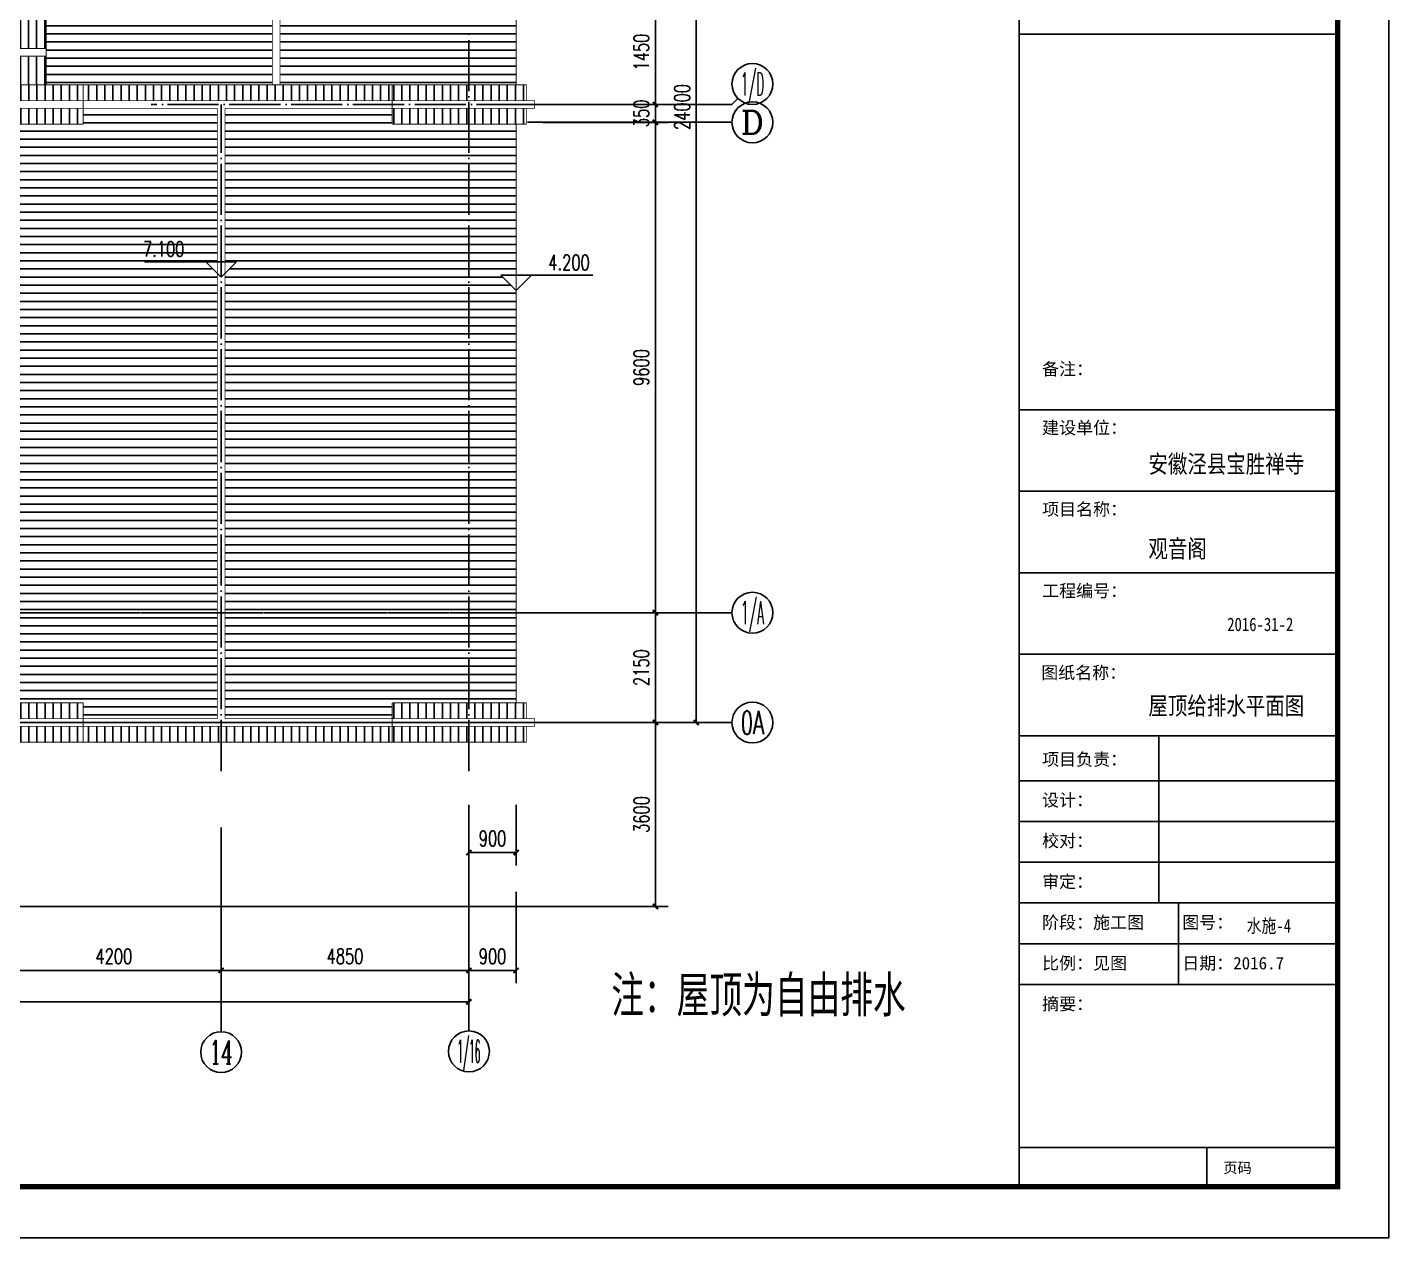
# Model space of a CAD drawing. Extents: x 8254 to 366479, y -216343 to -120021.
# Drawn here: x 292868 to 319521, y -178891 to -155194 of the extents above; entities that cross this region are included whole.
import ezdxf
from ezdxf.enums import TextEntityAlignment as Align

# ---------------------------------------------------------------- set-up
doc = ezdxf.new("R2010")
doc.units = 0
doc.header["$LTSCALE"] = 500
doc.header["$MEASUREMENT"] = 0
doc.linetypes.add('DOTE', pattern=[2.42, 2, -0.2, 0.02, -0.2])
doc.layers.get('0').update_dxf_attribs({"linetype": 'CONTINUOUS'})
doc.layers.get('Defpoints').update_dxf_attribs({"linetype": 'CONTINUOUS'})
for name, color, linetype in [('AXIS', 3, 'CONTINUOUS'), ('AXIS_TEXT', 7, 'CONTINUOUS'), ('DIM_ELEV', 3, 'CONTINUOUS'), ('DOTE', 1, 'DOTE'), ('PUB_DIM', 3, 'CONTINUOUS'), ('PUB_TITLE', 4, 'CONTINUOUS'), ('说明图层', 144, 'CONTINUOUS')]:
    doc.layers.add(name, color=color, linetype=linetype)
doc.styles.add('-楷体_GB2312', font='SIMKAI.TTF', dxfattribs={"width": 0.8})
doc.styles.add('_HZTXT', font='txt.shx', dxfattribs={"width": 0.8, "bigfont": 'hztxt.shx'})
doc.styles.add('_TCH_AXIS', font='COMPLEX', dxfattribs={"bigfont": 'GBCBIG'})
doc.styles.add('_TCH_DIM', font='SIMPLEX', dxfattribs={"bigfont": 'GBCBIG'})
doc.styles.add('_TCH_DIM_T3', font='SIMPLEX', dxfattribs={"width": 0.705882, "bigfont": 'GBCBIG'})
doc.styles.add('COMPLEX', font='COMPLEX')
doc.styles.add('宋体', font='SimSun.ttf', dxfattribs={"width": 0.8})
doc.dimstyles.new('_TCH_ARCH&&100', dxfattribs={"dimtxt": 297.5, "dimasz": 100, "dimexe": 250, "dimexo": 300, "dimgap": 126.25, "dimtad": 1, "dimlfac": 0.001, "dimzin": 0, "dimdsep": 46, "dimtxsty": '_TCH_DIM_T3', "dimblk": 'ARCHTICK', "dimcen": 0.09, "dimclrt": 7, "dimazin": 2, "dimtfac": 1, "dimtix": 1, "dimtmove": 2, "dimatfit": 3, "dimfxl": 0, "dimtolj": 1, "dimtzin": 0, "dimarcsym": 0})
pattern_1 = [(90, (74300, -78328.64), (-158.75, 1e-14), [])]
pattern_2 = [(180, (74300, -78328.64), (-1e-14, -158.75), [])]

# ---------------------------------------------------------------- blocks, each defined once
blk = doc.blocks.new('GRTHRTH')
h = blk.add_hatch()
h.set_pattern_fill('ANSI31', color=251, scale=100, angle=135, style=0)
h.set_pattern_definition(pattern_2)
h.paths.add_polyline_path([(302439.227, -145090.327), (301514.227, -145090.327), (301514.227, -145655.504), (302439.227, -145655.504)])
h.paths.add_polyline_path([(301514.227, -145090.327), (300014.227, -145090.327), (300014.227, -144780.327), (297814.227, -144780.327), (297814.227, -145655.504), (301514.227, -145655.504)])
h.paths.add_polyline_path([(297664.227, -144780.327), (295464.227, -144780.327), (295464.227, -145090.327), (293964.227, -145090.327), (293964.227, -145655.504), (297664.227, -145655.504)])
h.paths.add_polyline_path([(293964.227, -145090.327), (293239.227, -145090.327), (293239.227, -145655.504), (293964.227, -145655.504)])
h.paths.add_polyline_path([(297664.227, -145655.504), (293239.227, -145655.504), (293239.227, -147455.504), (297664.227, -147455.504)])
h.paths.add_polyline_path([(302439.227, -145655.504), (297814.227, -145655.504), (297814.227, -147455.504), (302439.227, -147455.504)])
h.paths.add_polyline_path([(302439.227, -147455.504), (297814.227, -147455.504), (297814.227, -149051.188), (298041.335, -149051.188), (297814.227, -149278.295), (297814.227, -150155.504), (302439.227, -150155.504), (302439.227, -149351.188), (302139.227, -149051.188), (302439.227, -149051.188)])
h.paths.add_polyline_path([(297664.227, -147455.504), (293239.227, -147455.504), (293239.227, -149051.188), (293539.227, -149051.188), (293239.227, -149351.188), (293239.227, -150155.504), (297664.227, -150155.504), (297664.227, -149274.08), (297441.335, -149051.188), (297664.227, -149051.188)])
h.paths.add_polyline_path([(297664.227, -150155.504), (293239.227, -150155.504), (293239.227, -152855.504), (297664.227, -152855.504)])
h.paths.add_polyline_path([(302439.227, -150155.504), (297814.227, -150155.504), (297814.227, -152855.504), (302439.227, -152855.504)])
h.paths.add_polyline_path([(302439.227, -152855.504), (297814.227, -152855.504), (297814.227, -155255.504), (302439.227, -155255.504)])
h.paths.add_polyline_path([(297664.227, -152855.504), (293239.227, -152855.504), (293239.227, -155255.504), (297664.227, -155255.504)])
h.paths.add_polyline_path([(297664.227, -155255.504), (293239.227, -155255.504), (293239.227, -156320.681), (296664.227, -156320.681), (297664.227, -156320.681)])
h.paths.add_polyline_path([(301514.227, -155255.504), (297814.227, -155255.504), (297814.227, -156320.681), (301514.227, -156320.681)])
h.paths.add_polyline_path([(302439.227, -155255.504), (301514.227, -155255.504), (301514.227, -156320.681), (302439.227, -156320.681)])
h.paths.add_polyline_path([(296166.96, -149025.563), (297155.71, -149025.563), (297155.71, -148579.313), (296166.96, -148579.313)], flags=24)
h = blk.add_hatch()
h.set_pattern_fill('ANSI31', color=251, scale=100, angle=45, style=0)
h.set_pattern_definition([(90, (0, -78328.64), (-158.75, 1e-14), [])])
h.paths.add_polyline_path([(293239.227, -154155.504), (288864.404, -154155.504), (288864.404, -154355.504), (289229.227, -154355.504), (289229.227, -155612.364), (293239.227, -155612.364)])
h.paths.add_polyline_path([(293239.227, -155762.364), (291457.129, -155762.364, -0.360879264), (291783.369, -156155.504, -0.106824372), (291747.672, -156320.681), (293239.227, -156320.681)])
h.paths.add_polyline_path([(291379.227, -156630.681), (291539.227, -156630.681), (291539.227, -156523.89, -0.536939414), (290983.369, -156155.504), (289254.589, -156155.504, 0.063534672), (289476.221, -157039.361), (289656.083, -157219.223), (291739.227, -157219.223), (291739.227, -157090.681), (291539.227, -157090.681), (291539.227, -156780.681), (291379.227, -156780.681)])
h.paths.add_polyline_path([(291309.609, -155762.364), (289229.375, -155762.364, 0.027378024), (289254.589, -156155.504), (290983.369, -156155.504, -0.360879264)])
h.paths.add_polyline_path([(289922.946, -155080.504), (289922.946, -154230.504), (290372.946, -154230.504), (290372.946, -155080.504)], flags=24)
h.paths.add_polyline_path([(289922.946, -156050.504), (289922.946, -155360.504), (290372.946, -155360.504), (290372.946, -156050.504)], flags=9)
h.paths.add_polyline_path([(289297.312, -155680.504), (289297.312, -154830.504), (289747.312, -154830.504), (289747.312, -155680.504)], flags=9)
h.paths.add_polyline_path([(290998.657, -155311.645), (290998.657, -154182.512), (290408.106, -154182.512), (290408.106, -155311.645)], flags=24)
h.paths.add_polyline_path([(289922.946, -156875.504), (289922.946, -156185.504), (290372.946, -156185.504), (290372.946, -156875.504)], flags=24)
h.paths.add_polyline_path([(291063.956, -156838.196), (291063.956, -155711.582), (290473.405, -155711.582), (290473.405, -156838.196)], flags=9)
h = blk.add_hatch()
h.set_pattern_fill('ANSI31', color=251, scale=100, angle=45, style=0)
h.set_pattern_definition(pattern_1)
h.paths.add_polyline_path([(293964.227, -156320.681), (291539.227, -156320.681), (291539.227, -156630.681), (293964.227, -156630.681)])
h.paths.add_polyline_path([(293964.227, -156780.681), (292464.227, -156780.681), (292464.227, -157090.681), (293964.227, -157090.681)])
h.paths.add_polyline_path([(292464.227, -156780.681), (291539.227, -156780.681), (291539.227, -157090.681), (292464.227, -157090.681)])
h.paths.add_polyline_path([(301514.227, -156780.681), (300014.227, -156780.681), (300014.227, -157090.681), (301514.227, -157090.681)])
h.paths.add_polyline_path([(302639.227, -156780.681), (301514.227, -156780.681), (301514.227, -157090.681), (302639.227, -157090.681)])
h.paths.add_polyline_path([(302639.227, -156320.681), (301514.227, -156320.681), (301514.227, -156630.681), (302639.227, -156630.681)])
h.paths.add_polyline_path([(301514.227, -156320.681), (300014.227, -156320.681), (300014.227, -156630.681), (301514.227, -156630.681)])
h = blk.add_hatch()
h.set_pattern_fill('ANSI31', color=251, scale=100, angle=45, style=0)
h.set_pattern_definition([(90, (484728.45, -78328.64), (158.75, 1e-14), [])])
h.paths.add_polyline_path([(293964.227, -156320.681), (296664.227, -156320.681), (300014.227, -156320.681), (300014.227, -156630.681), (296664.227, -156630.681), (293964.227, -156630.681)])
h.paths.add_polyline_path([(293964.227, -168880.327), (296664.227, -168880.327), (296664.227, -169190.327), (293964.227, -169190.327)])
h.paths.add_polyline_path([(296664.227, -168880.327), (300014.227, -168880.327), (300014.227, -169190.327), (296664.227, -169190.327)])
h = blk.add_hatch()
h.set_pattern_fill('ANSI31', color=251, scale=100, angle=135, style=0)
h.set_pattern_definition(pattern_2)
h.paths.add_polyline_path([(302439.227, -160348.137), (302139.227, -160048.137), (302439.227, -160048.137), (302439.227, -157090.681), (301514.227, -157090.681), (301514.227, -166655.504), (302439.227, -166655.504)])
h.paths.add_polyline_path([(302439.227, -166655.504), (301514.227, -166655.504), (301514.227, -168420.327), (302439.227, -168420.327)])
h.paths.add_polyline_path([(301514.227, -166655.504), (296739.227, -166655.504), (296739.227, -168730.327), (300014.227, -168730.327), (300014.227, -168420.327), (301514.227, -168420.327)])
h.paths.add_polyline_path([(301514.227, -157090.681), (300014.227, -157090.681), (300014.227, -156780.681), (296739.227, -156780.681), (296739.227, -159785.116), (296964.227, -159785.116), (296739.227, -160010.116), (296739.227, -166655.504), (301514.227, -166655.504)])
h.paths.add_polyline_path([(296589.227, -166655.504), (292464.227, -166655.504), (292464.227, -168420.327), (293964.227, -168420.327), (293964.227, -168730.327), (296589.227, -168730.327)])
h.paths.add_polyline_path([(296589.227, -160010.116), (296364.227, -159785.116), (296589.227, -159785.116), (296589.227, -156780.681), (293964.227, -156780.681), (293964.227, -157090.681), (292464.227, -157090.681), (292464.227, -166655.504), (296589.227, -166655.504)])
h.paths.add_polyline_path([(292464.227, -166655.504), (291739.227, -166655.504), (291739.227, -168420.327), (292464.227, -168420.327)])
h.paths.add_polyline_path([(292464.227, -157090.681), (291739.227, -157090.681), (291739.227, -160048.137), (292039.227, -160048.137), (291739.227, -160348.137), (291739.227, -166655.504), (292464.227, -166655.504)])
h.paths.add_polyline_path([(295089.852, -159759.491), (296078.602, -159759.491), (296078.602, -159313.241), (295089.852, -159313.241)], flags=24)
h = blk.add_hatch()
h.set_pattern_fill('ANSI31', color=251, scale=100, angle=45, style=0)
h.set_pattern_definition(pattern_1)
h.paths.add_polyline_path([(292464.227, -168420.327), (291539.227, -168420.327), (291539.227, -168730.327), (292464.227, -168730.327)])
h.paths.add_polyline_path([(293964.227, -168420.327), (292464.227, -168420.327), (292464.227, -168730.327), (293964.227, -168730.327)])
h.paths.add_polyline_path([(293964.227, -168880.327), (292464.227, -168880.327), (292464.227, -169190.327), (293964.227, -169190.327)])
h.paths.add_polyline_path([(292464.227, -168880.327), (291539.227, -168880.327), (291539.227, -169190.327), (292464.227, -169190.327)])
h.paths.add_polyline_path([(301514.227, -168420.327), (300014.227, -168420.327), (300014.227, -168730.327), (301514.227, -168730.327)])
h.paths.add_polyline_path([(302639.227, -168420.327), (301514.227, -168420.327), (301514.227, -168730.327), (302639.227, -168730.327)])
h.paths.add_polyline_path([(302639.227, -168880.327), (301514.227, -168880.327), (301514.227, -169190.327), (302639.227, -169190.327)])
h.paths.add_polyline_path([(301514.227, -168880.327), (300014.227, -168880.327), (300014.227, -169190.327), (301514.227, -169190.327)])
at = {"color": 251}
for points, const_width in [([(297664.227, -156320.681), (297664.227, -144780.327)], 15), ([(297814.227, -156320.681), (297814.227, -144780.327)], 15), ([(293239.227, -156320.681), (293239.227, -145090.327)], 15), ([(302439.227, -156320.681), (302439.227, -145090.327)], 15), ([(289229.227, -155612.364), (293239.227, -155612.364)], 20), ([(289229.227, -155762.364), (293239.227, -155762.364)], 20), ([(296664.227, -156320.681), (291539.227, -156320.681), (291539.227, -156630.681), (291379.227, -156630.681), (291379.227, -156780.681), (291539.227, -156780.681), (291539.227, -157090.681), (293964.227, -157090.681)], 15), ([(293964.227, -157090.681), (293964.227, -156320.681)], 20), ([(296664.227, -156320.681), (302639.227, -156320.681), (302639.227, -156630.681), (302799.227, -156630.681), (302799.227, -156780.681), (302639.227, -156780.681), (302639.227, -157090.681), (300014.227, -157090.681)], 15), ([(300014.227, -157090.681), (300014.227, -156320.681)], 20), ([(291539.227, -156630.681), (296664.227, -156630.681)], 15), ([(302639.227, -156630.681), (296664.227, -156630.681)], 15), ([(291539.227, -156780.681), (296589.227, -156780.681)], 15), ([(296589.227, -156780.681), (296589.227, -168730.327)], 15), ([(296739.227, -156780.681), (296739.227, -168730.327)], 15), ([(302639.227, -156780.681), (296739.227, -156780.681)], 15), ([(302439.227, -168420.327), (302439.227, -157090.327)], 15), ([(296664.227, -169190.327), (291539.227, -169190.327), (291539.227, -168880.327), (291379.227, -168880.327), (291379.227, -168730.327), (291539.227, -168730.327), (291539.227, -168420.327), (293964.227, -168420.327)], 15), ([(293964.227, -168420.327), (293964.227, -169190.327)], 20), ([(296664.227, -169190.327), (302639.227, -169190.327), (302639.227, -168880.327), (302799.227, -168880.327), (302799.227, -168730.327), (302639.227, -168730.327), (302639.227, -168420.327), (300014.227, -168420.327)], 15), ([(300014.227, -168420.327), (300014.227, -169190.327)], 20), ([(291539.227, -168730.327), (296589.227, -168730.327)], 15), ([(291539.227, -168880.327), (296664.227, -168880.327)], 15), ([(302639.227, -168880.327), (296664.227, -168880.327)], 15), ([(302639.227, -168730.327), (296739.227, -168730.327)], 15)]:
    blk.add_lwpolyline(points, dxfattribs=dict(at, const_width=const_width))
at = {"layer": 'DIM_ELEV', "color": 251}
for p, q in [((296964.227, -159785.116), (295164.227, -159785.116)), ((296664.227, -160085.116), (296364.227, -159785.116)), ((296664.227, -160085.116), (296964.227, -159785.116)), ((302439.227, -160348.137), (302139.227, -160048.137)), ((302139.227, -160048.137), (303939.227, -160048.137)), ((302439.227, -160348.137), (302739.227, -160048.137))]:
    blk.add_line(p, q, dxfattribs=at)
at = {"layer": 'DOTE', "color": 251}
for p, q in [((301514.227, -169755.504), (301514.227, -155255.504)), ((302664.227, -156705.504), (295294.81, -156705.504)), ((296664.227, -169755.504), (296664.227, -156705.504)), ((296664.227, -169755.504), (296664.227, -156755.504)), ((256364.227, -166655.504), (302964.227, -166655.504)), ((256564.227, -166655.504), (302764.227, -166655.504)), ((263733.644, -168805.504), (302964.227, -168805.504)), ((274821.258, -168805.504), (302964.227, -168805.504)), ((302664.227, -168805.504), (295294.81, -168805.504))]:
    blk.add_line(p, q, dxfattribs=at)
at = {"layer": 'DIM_ELEV', "color": 7, "style": '_TCH_DIM', "width": 0.705882}
for s, p in [('7.100', (295134.227, -159685.016)), ('4.200', (303069.227, -159948.037))]:
    blk.add_text(s, height=297.5, dxfattribs=at).set_placement(p)
blk = doc.blocks.new('_ArchTick')
at = {"color": 0, "linetype": 'ByBlock', "const_width": 0.4}
blk.add_lwpolyline([(-0.5, -0.5), (0.5, 0.5)], dxfattribs=at)
blk = doc.blocks.new('*D66')
at = {"layer": 'Defpoints', "color": 0}
for p in [(301514, -171820), (302439, -171820), (302439, -173657)]:
    blk.add_point(p, dxfattribs=at)
at = {"layer": 'PUB_DIM', "color": 0, "lineweight": -2}
for p, q in [((301514, -172120), (301514, -173907)), ((302439, -172120), (302439, -173907)), ((301514, -173657), (302439, -173657))]:
    blk.add_line(p, q, dxfattribs=at)
at = {"layer": 'PUB_DIM', "color": 0, "lineweight": -2, "xscale": 100, "yscale": 100, "zscale": 100, "rotation": 180}
blk.add_blockref('_ArchTick', (301514, -173657), dxfattribs=at)
at = {"layer": 'PUB_DIM', "color": 0, "lineweight": -2, "xscale": 100, "yscale": 100, "zscale": 100}
blk.add_blockref('_ArchTick', (302439, -173657), dxfattribs=at)
at = {"layer": 'PUB_DIM', "color": 7, "insert": (301977, -173382), "char_height": 297.5, "attachment_point": 5, "style": '_TCH_DIM_T3'}
blk.add_mtext('\\A1;900', dxfattribs=at)
blk = doc.blocks.new('*D73')
at = {"layer": 'AXIS', "color": 0, "lineweight": -2}
for p, q in [((292464, -170857), (292464, -173907)), ((296664, -170857), (296664, -173907)), ((292464, -173657), (296664, -173657))]:
    blk.add_line(p, q, dxfattribs=at)
at = {"layer": 'Defpoints', "color": 0}
for p in [(292464, -170557), (296664, -170557), (296664, -173657)]:
    blk.add_point(p, dxfattribs=at)
at = {"layer": 'AXIS', "color": 0, "lineweight": -2, "xscale": 100, "yscale": 100, "zscale": 100, "rotation": 180}
blk.add_blockref('_ArchTick', (292464, -173657), dxfattribs=at)
at = {"layer": 'AXIS', "color": 0, "lineweight": -2, "xscale": 100, "yscale": 100, "zscale": 100}
blk.add_blockref('_ArchTick', (296664, -173657), dxfattribs=at)
at = {"layer": 'AXIS', "color": 7, "insert": (294564, -173382), "char_height": 297.5, "attachment_point": 5, "style": '_TCH_DIM_T3'}
blk.add_mtext('\\A1;4200', dxfattribs=at)
blk = doc.blocks.new('*D74')
at = {"layer": 'AXIS', "color": 0, "lineweight": -2}
for p, q in [((296664, -170857), (296664, -173907)), ((301514, -170857), (301514, -173907)), ((296664, -173657), (301514, -173657))]:
    blk.add_line(p, q, dxfattribs=at)
at = {"layer": 'Defpoints', "color": 0}
for p in [(296664, -170557), (301514, -170557), (301514, -173657)]:
    blk.add_point(p, dxfattribs=at)
at = {"layer": 'AXIS', "color": 0, "lineweight": -2, "xscale": 100, "yscale": 100, "zscale": 100, "rotation": 180}
blk.add_blockref('_ArchTick', (296664, -173657), dxfattribs=at)
at = {"layer": 'AXIS', "color": 0, "lineweight": -2, "xscale": 100, "yscale": 100, "zscale": 100}
blk.add_blockref('_ArchTick', (301514, -173657), dxfattribs=at)
at = {"layer": 'AXIS', "color": 7, "insert": (299089, -173382), "char_height": 297.5, "attachment_point": 5, "style": '_TCH_DIM_T3'}
blk.add_mtext('\\A1;4850', dxfattribs=at)
blk = doc.blocks.new('*D75')
at = {"layer": 'AXIS', "color": 0, "lineweight": -2}
for p, q in [((257514, -170672), (257514, -174522)), ((301514, -170672), (301514, -174522)), ((257514, -174272), (301514, -174272))]:
    blk.add_line(p, q, dxfattribs=at)
at = {"layer": 'Defpoints', "color": 0}
for p in [(257514, -170372), (301514, -170372), (301514, -174272)]:
    blk.add_point(p, dxfattribs=at)
at = {"layer": 'AXIS', "color": 0, "lineweight": -2, "xscale": 100, "yscale": 100, "zscale": 100, "rotation": 180}
blk.add_blockref('_ArchTick', (257514, -174272), dxfattribs=at)
at = {"layer": 'AXIS', "color": 0, "lineweight": -2, "xscale": 100, "yscale": 100, "zscale": 100}
blk.add_blockref('_ArchTick', (301514, -174272), dxfattribs=at)
at = {"layer": 'AXIS', "color": 7, "insert": (279514, -173997), "char_height": 297.5, "attachment_point": 5, "style": '_TCH_DIM_T3'}
blk.add_mtext('\\A1;44000', dxfattribs=at)
blk = doc.blocks.new('*D82')
at = {"layer": 'Defpoints', "color": 0}
for p in [(303707, -144706), (305964, -144706), (303707, -168806)]:
    blk.add_point(p, dxfattribs=at)
at = {"layer": 'PUB_DIM', "color": 0, "lineweight": -2}
for p, q in [((304007, -144706), (306214, -144706)), ((305964, -168806), (305964, -144706)), ((304007, -168806), (306214, -168806))]:
    blk.add_line(p, q, dxfattribs=at)
at = {"layer": 'PUB_DIM', "color": 0, "lineweight": -2, "xscale": 100, "yscale": 100, "zscale": 100}
for p, rotation in [((305964, -144706), 90), ((305964, -168806), 270)]:
    blk.add_blockref('_ArchTick', p, dxfattribs=dict(at, rotation=rotation))
at = {"layer": 'PUB_DIM', "color": 7, "insert": (305689, -156756), "char_height": 297.5, "attachment_point": 5, "rotation": 90, "style": '_TCH_DIM_T3'}
blk.add_mtext('\\A1;24000', dxfattribs=at)
blk = doc.blocks.new('*D84')
at = {"layer": 'AXIS', "color": 0, "lineweight": -2}
for p, q in [((302964, -166656), (305414, -166656)), ((305164, -168806), (305164, -166656)), ((302964, -168806), (305414, -168806))]:
    blk.add_line(p, q, dxfattribs=at)
at = {"layer": 'Defpoints', "color": 0}
for p in [(302664, -166656), (305164, -166656), (302664, -168806)]:
    blk.add_point(p, dxfattribs=at)
at = {"layer": 'AXIS', "color": 0, "lineweight": -2, "xscale": 100, "yscale": 100, "zscale": 100}
for p, rotation in [((305164, -166656), 90), ((305164, -168806), 270)]:
    blk.add_blockref('_ArchTick', p, dxfattribs=dict(at, rotation=rotation))
at = {"layer": 'AXIS', "color": 7, "insert": (304889, -167731), "char_height": 297.5, "attachment_point": 5, "rotation": 90, "style": '_TCH_DIM_T3'}
blk.add_mtext('\\A1;2150', dxfattribs=at)
blk = doc.blocks.new('*D85')
at = {"layer": 'AXIS', "color": 0, "lineweight": -2}
for p, q in [((302964, -157056), (305414, -157056)), ((305164, -166656), (305164, -157056)), ((302964, -166656), (305414, -166656))]:
    blk.add_line(p, q, dxfattribs=at)
at = {"layer": 'Defpoints', "color": 0}
for p in [(302664, -157056), (305164, -157056), (302664, -166656)]:
    blk.add_point(p, dxfattribs=at)
at = {"layer": 'AXIS', "color": 0, "lineweight": -2, "xscale": 100, "yscale": 100, "zscale": 100}
for p, rotation in [((305164, -157056), 90), ((305164, -166656), 270)]:
    blk.add_blockref('_ArchTick', p, dxfattribs=dict(at, rotation=rotation))
at = {"layer": 'AXIS', "color": 7, "insert": (304889, -161856), "char_height": 297.5, "attachment_point": 5, "rotation": 90, "style": '_TCH_DIM_T3'}
blk.add_mtext('\\A1;9600', dxfattribs=at)
blk = doc.blocks.new('*D86')
at = {"layer": 'AXIS', "color": 0, "lineweight": -2}
for p, q in [((302964, -156706), (305414, -156706)), ((305164, -157056), (305164, -156706)), ((302964, -157056), (305414, -157056))]:
    blk.add_line(p, q, dxfattribs=at)
at = {"layer": 'Defpoints', "color": 0}
for p in [(302664, -156706), (305164, -156706), (302664, -157056)]:
    blk.add_point(p, dxfattribs=at)
at = {"layer": 'AXIS', "color": 0, "lineweight": -2, "xscale": 100, "yscale": 100, "zscale": 100}
for p, rotation in [((305164, -156706), 90), ((305164, -157056), 270)]:
    blk.add_blockref('_ArchTick', p, dxfattribs=dict(at, rotation=rotation))
at = {"layer": 'AXIS', "color": 7, "insert": (304890, -156881), "char_height": 297.5, "attachment_point": 5, "rotation": 90, "style": '_TCH_DIM_T3'}
blk.add_mtext('\\A1;350', dxfattribs=at)
blk = doc.blocks.new('*D87')
at = {"layer": 'AXIS', "color": 0, "lineweight": -2}
for p, q in [((302964, -154656), (305414, -154656)), ((305164, -156706), (305164, -154656)), ((302964, -156706), (305414, -156706))]:
    blk.add_line(p, q, dxfattribs=at)
at = {"layer": 'Defpoints', "color": 0}
for p in [(302664, -154656), (305164, -154656), (302664, -156706)]:
    blk.add_point(p, dxfattribs=at)
at = {"layer": 'AXIS', "color": 0, "lineweight": -2, "xscale": 100, "yscale": 100, "zscale": 100}
for p, rotation in [((305164, -154656), 90), ((305164, -156706), 270)]:
    blk.add_blockref('_ArchTick', p, dxfattribs=dict(at, rotation=rotation))
at = {"layer": 'AXIS', "color": 7, "insert": (304889, -155681), "char_height": 297.5, "attachment_point": 5, "rotation": 90, "style": '_TCH_DIM_T3'}
blk.add_mtext('\\A1;1450', dxfattribs=at)
blk = doc.blocks.new('*D110')
at = {"layer": 'Defpoints', "color": 0}
for p in [(301514, -170114), (302439, -170114), (302439, -171351)]:
    blk.add_point(p, dxfattribs=at)
at = {"layer": 'PUB_DIM', "color": 0, "lineweight": -2}
for p, q in [((301514, -170414), (301514, -171601)), ((302439, -170414), (302439, -171601)), ((301514, -171351), (302439, -171351))]:
    blk.add_line(p, q, dxfattribs=at)
at = {"layer": 'PUB_DIM', "color": 0, "lineweight": -2, "xscale": 100, "yscale": 100, "zscale": 100, "rotation": 180}
blk.add_blockref('_ArchTick', (301514, -171351), dxfattribs=at)
at = {"layer": 'PUB_DIM', "color": 0, "lineweight": -2, "xscale": 100, "yscale": 100, "zscale": 100}
blk.add_blockref('_ArchTick', (302439, -171351), dxfattribs=at)
at = {"layer": 'PUB_DIM', "color": 7, "insert": (301977, -171076), "char_height": 297.5, "attachment_point": 5, "style": '_TCH_DIM_T3'}
blk.add_mtext('\\A1;900', dxfattribs=at)
blk = doc.blocks.new('*D112')
at = {"layer": 'Defpoints', "color": 0}
for p in [(291173, -168806), (305168, -168806), (291173, -172406)]:
    blk.add_point(p, dxfattribs=at)
at = {"layer": 'PUB_DIM', "color": 0, "lineweight": -2}
for p, q in [((291473, -168806), (305418, -168806)), ((305168, -172406), (305168, -168806)), ((291473, -172406), (305418, -172406))]:
    blk.add_line(p, q, dxfattribs=at)
at = {"layer": 'PUB_DIM', "color": 0, "lineweight": -2, "xscale": 100, "yscale": 100, "zscale": 100}
for p, rotation in [((305168, -168806), 90), ((305168, -172406), 270)]:
    blk.add_blockref('_ArchTick', p, dxfattribs=dict(at, rotation=rotation))
at = {"layer": 'PUB_DIM', "color": 7, "insert": (304893, -170606), "char_height": 297.5, "attachment_point": 5, "rotation": 90, "style": '_TCH_DIM_T3'}
blk.add_mtext('\\A1;3600', dxfattribs=at)
blk = doc.blocks.new('_AXISO')
blk.add_circle((0, 0), 0.5)
at = {"layer": 'AXIS_TEXT', "style": 'COMPLEX', "width": 1.041667}
blk.add_attdef('A', text='', height=0.56, dxfattribs=at).set_placement((-0.25, -0.28), (0.25, -0.28), align=Align.FIT)

msp = doc.modelspace()

# ---------------------------------------------------------------- linework, layer by layer
at = {"color": 7}
for p, q in [((318521.08, -137891.405), (318521.08, -177891.405)), ((318521.08, -137891.405), (318521.08, -177891.405)), ((312285.188, -155327.379), (318521.08, -155327.379)), ((312285.188, -162681.09), (318521.08, -162681.09)), ((312285.188, -164277.154), (318521.08, -164277.154)), ((312285.188, -165873.217), (318521.08, -165873.217)), ((312285.188, -167469.281), (318521.08, -167469.281)), ((312285.188, -169065.344), (318521.08, -169065.344)), ((312285.188, -169065.344), (318521.08, -169065.344)), ((315021.65, -169065.344), (315021.65, -172337.274)), ((312285.188, -169943.179), (318521.08, -169943.179)), ((312285.188, -170741.211), (318521.08, -170741.211)), ((312285.188, -171539.242), (318521.08, -171539.242)), ((312285.188, -172337.274), (318521.08, -172337.274)), ((315403.134, -172337.274), (315403.134, -173933.338)), ((312285.188, -173135.306), (318521.08, -173135.306)), ((312285.188, -173933.338), (318521.08, -173933.338)), ((312285.188, -177125.478), (318521.08, -177125.478)), ((315957.55, -177125.478), (315957.55, -177891.405))]:
    msp.add_line(p, q, dxfattribs=at)
at = {"layer": 'AXIS'}
for p, q in [((302664.227, -156705.504), (306664.227, -156705.504)), ((306781.384, -156588.347), (306664.227, -156705.504)), ((302664.227, -157055.504), (306664.227, -157055.504)), ((302664.227, -166655.504), (306664.227, -166655.504)), ((302664.227, -168805.504), (306664.227, -168805.504)), ((301514.227, -170842.871), (301514.227, -174842.871)), ((296664.227, -170857.301), (296664.227, -174857.301))]:
    msp.add_line(p, q, dxfattribs=at)
at = {"layer": 'PUB_TITLE', "color": 7}
for p, q in [((312285.188, -177891.405), (312285.188, -137891.405)), ((318521.08, -177891.405), (318521.08, -137891.405)), ((318521.08, -177891.405), (318521.08, -137891.405)), ((318521.08, -177891.405), (318521.08, -137891.405)), ((318521.08, -177891.405), (318521.08, -137891.405))]:
    msp.add_line(p, q, dxfattribs=at)
at = {"layer": 'PUB_TITLE'}
msp.add_lwpolyline([(245221.08, -178891.405), (319521.08, -178891.405), (319521.08, -136891.405), (245221.08, -136891.405)], close=True, dxfattribs=at)
at = {"layer": 'PUB_TITLE', "const_width": 100}
msp.add_lwpolyline([(247721.08, -177891.405), (318521.08, -177891.405), (318521.08, -137891.405), (247721.08, -137891.405)], close=True, dxfattribs=at)

# ---------------------------------------------------------------- block references
msp.add_blockref('GRTHRTH', (0, 0))
at = {"layer": 'AXIS'}
ref = msp.add_blockref('_AXISO', (307064.227, -156305.504), dxfattribs=dict(at, xscale=800, yscale=800, zscale=800))
ref.add_attrib('A', '1/D', dxfattribs={"layer": 'AXIS_TEXT', "height": 452.5483, "style": '_TCH_AXIS', "width": 0.388889}).set_placement((306837.953, -156531.778), (307290.501, -156531.778), align=Align.FIT)
ref = msp.add_blockref('_AXISO', (307064.227, -157055.504), dxfattribs=dict(at, xscale=800, yscale=800, zscale=800))
ref.add_attrib('A', 'D', dxfattribs={"layer": 'AXIS_TEXT', "height": 452.548, "style": '_TCH_AXIS', "width": 1.235294}).set_placement((306837.953, -157281.778), (307290.501, -157281.778), align=Align.FIT)
ref = msp.add_blockref('_AXISO', (307064.227, -166655.504), dxfattribs=dict(at, xscale=800, yscale=800, zscale=800))
ref.add_attrib('A', '1/A', dxfattribs={"layer": 'AXIS_TEXT', "height": 452.5483, "style": '_TCH_AXIS', "width": 0.381818}).set_placement((306837.953, -166881.778), (307290.501, -166881.778), align=Align.FIT)
ref = msp.add_blockref('_AXISO', (307064.227, -168805.504), dxfattribs=dict(at, xscale=800, yscale=800, zscale=800))
ref.add_attrib('A', '0A', dxfattribs={"layer": 'AXIS_TEXT', "height": 452.5483, "style": '_TCH_AXIS', "width": 0.552632}).set_placement((306837.953, -169031.778), (307290.501, -169031.778), align=Align.FIT)
ref = msp.add_blockref('_AXISO', (301514.227, -175242.871), dxfattribs=dict(at, xscale=800, yscale=800, zscale=800))
ref.add_attrib('A', '1/16', dxfattribs={"layer": 'AXIS_TEXT', "height": 452.5483, "style": '_TCH_AXIS', "width": 0.318182}).set_placement((301287.953, -175469.145), (301740.501, -175469.145), align=Align.FIT)
ref = msp.add_blockref('_AXISO', (296664.227, -175257.301), dxfattribs=dict(at, xscale=800, yscale=800, zscale=800))
ref.add_attrib('A', '14', dxfattribs={"layer": 'AXIS_TEXT', "height": 452.5483, "style": '_TCH_AXIS', "width": 0.677419}).set_placement((296437.953, -175483.575), (296890.501, -175483.575), align=Align.FIT)

# ---------------------------------------------------------------- texts
at = {"color": 7, "style": '宋体'}
for s, height, p in [('备注：', 243.928, (312734.725, -162005.811)), ('建设单位：', 243.928, (312734.725, -163155.579)), ('项目名称：', 243.928, (312734.725, -164751.643)), ('工程编号：', 243.928, (312734.725, -166347.706)), ('图纸名称：', 243.928, (312717.088, -167949.649)), ('项目负责：', 243.928, (312734.725, -169647.16)), ('设计：', 243.928, (312734.725, -170445.191)), ('校对：', 243.928, (312734.725, -171243.223)), ('审定：', 243.928, (312734.725, -172041.255)), ('阶段：', 243.928, (312734.725, -172839.287)), ('阶段：施工图', 243.928, (312734.725, -172839.287)), ('图号：', 243.928, (315477.597, -172839.287)), ('比例：见图', 243.928, (312734.725, -173637.318)), ('日期：', 243.928, (315477.597, -173637.318)), ('日期：2016.7', 243.928, (315477.597, -173637.318)), ('摘要：', 243.928, (312734.725, -174435.35)), ('页码  ', 205.3266, (316279.457, -177624.698))]:
    msp.add_text(s, height=height, dxfattribs=at).set_placement(p)
at = {"color": 7, "style": '宋体', "width": 0.8}
for s, height, p in [('安徽泾县宝胜禅寺', 349.3671, (314815.465, -163917.289, 1099890)), ('观音阁', 349.3671, (314815.465, -165577.251, 1099890)), ('屋顶给排水平面图', 349.3671, (314815.465, -168650.886, 1099890)), ('水施-4', 265.8228, (316740.174, -172915.977, 1099890))]:
    msp.add_text(s, height=height, dxfattribs=at).set_placement(p)
at = {"style": '-楷体_GB2312', "width": 0.8}
msp.add_text('2016-31-2', height=264, dxfattribs=at).set_placement((316358.487, -167014.577))
at = {"layer": '说明图层', "color": 7, "style": '_HZTXT', "width": 0.8}
msp.add_text('注：屋顶为自由排水', height=800.2435, rotation=360, dxfattribs=at).set_placement((304301.94, -174559.279))

# ---------------------------------------------------------------- dimensions: what is measured, and where the dimension line sits
at = {"layer": 'AXIS'}
for p1, p2, distance, text, picture, middle in [((302664.227, -156705.504), (302664.227, -154655.504), -2500, '1450', '*D87', (304889.227, -155680.504)), ((302664.227, -166655.504), (302664.227, -157055.504), -2500, '9600', '*D85', (304889.227, -161855.504)), ((302664.227, -168805.504), (302664.227, -166655.504), -2500, '2150', '*D84', (304889.227, -167730.504)), ((257514.227, -170371.787), (301514.227, -170371.787), -3900, '44000', '*D75', (279514.227, -173996.787)), ((292464.227, -170557.301), (296664.227, -170557.301), -3100, '4200', '*D73', (294564.227, -173382.301)), ((296664.227, -170557.301), (301514.227, -170557.301), -3100, '4850', '*D74', (299089.227, -173382.301))]:
    dim = msp.add_aligned_dim(p1=p1, p2=p2, distance=distance, text=text, dimstyle='_TCH_ARCH&&100', override={"dimpost": 'M'}, dxfattribs=at)
    dim.commit()
    dim.dimension.update_dxf_attribs({"geometry": picture, "text_midpoint": middle})
dim = msp.add_linear_dim(base=(305164.227, -156705.504), p1=(302664.227, -157055.504), p2=(302664.227, -156705.504), angle=90, text='350', dimstyle='_TCH_ARCH&&100', override={"dimpost": 'M'}, dxfattribs=at)
dim.commit()
dim.dimension.update_dxf_attribs({"geometry": '*D86', "text_midpoint": (304890.08, -156880.504), "dimtype": 129})
at = {"layer": 'PUB_DIM'}
for p1, p2, distance, text, picture, middle in [((303706.624, -168805.504), (303706.624, -144705.504), -2257.123, '24000', '*D82', (305688.747, -156755.504)), ((291173.251, -172405.764), (291173.251, -168805.504), -13995.038, '3600', '*D112', (304893.288, -170605.634)), ((301514.227, -170113.602), (302439.227, -170113.602), -1236.933, '900', '*D110', (301976.727, -171075.535)), ((301514.227, -171820.368), (302439.227, -171820.368), -1836.933, '900', '*D66', (301976.727, -173382.301))]:
    dim = msp.add_aligned_dim(p1=p1, p2=p2, distance=distance, text=text, dimstyle='_TCH_ARCH&&100', override={"dimpost": 'M'}, dxfattribs=at)
    dim.commit()
    dim.dimension.update_dxf_attribs({"geometry": picture, "text_midpoint": middle})

doc.saveas('drawing.dxf')
